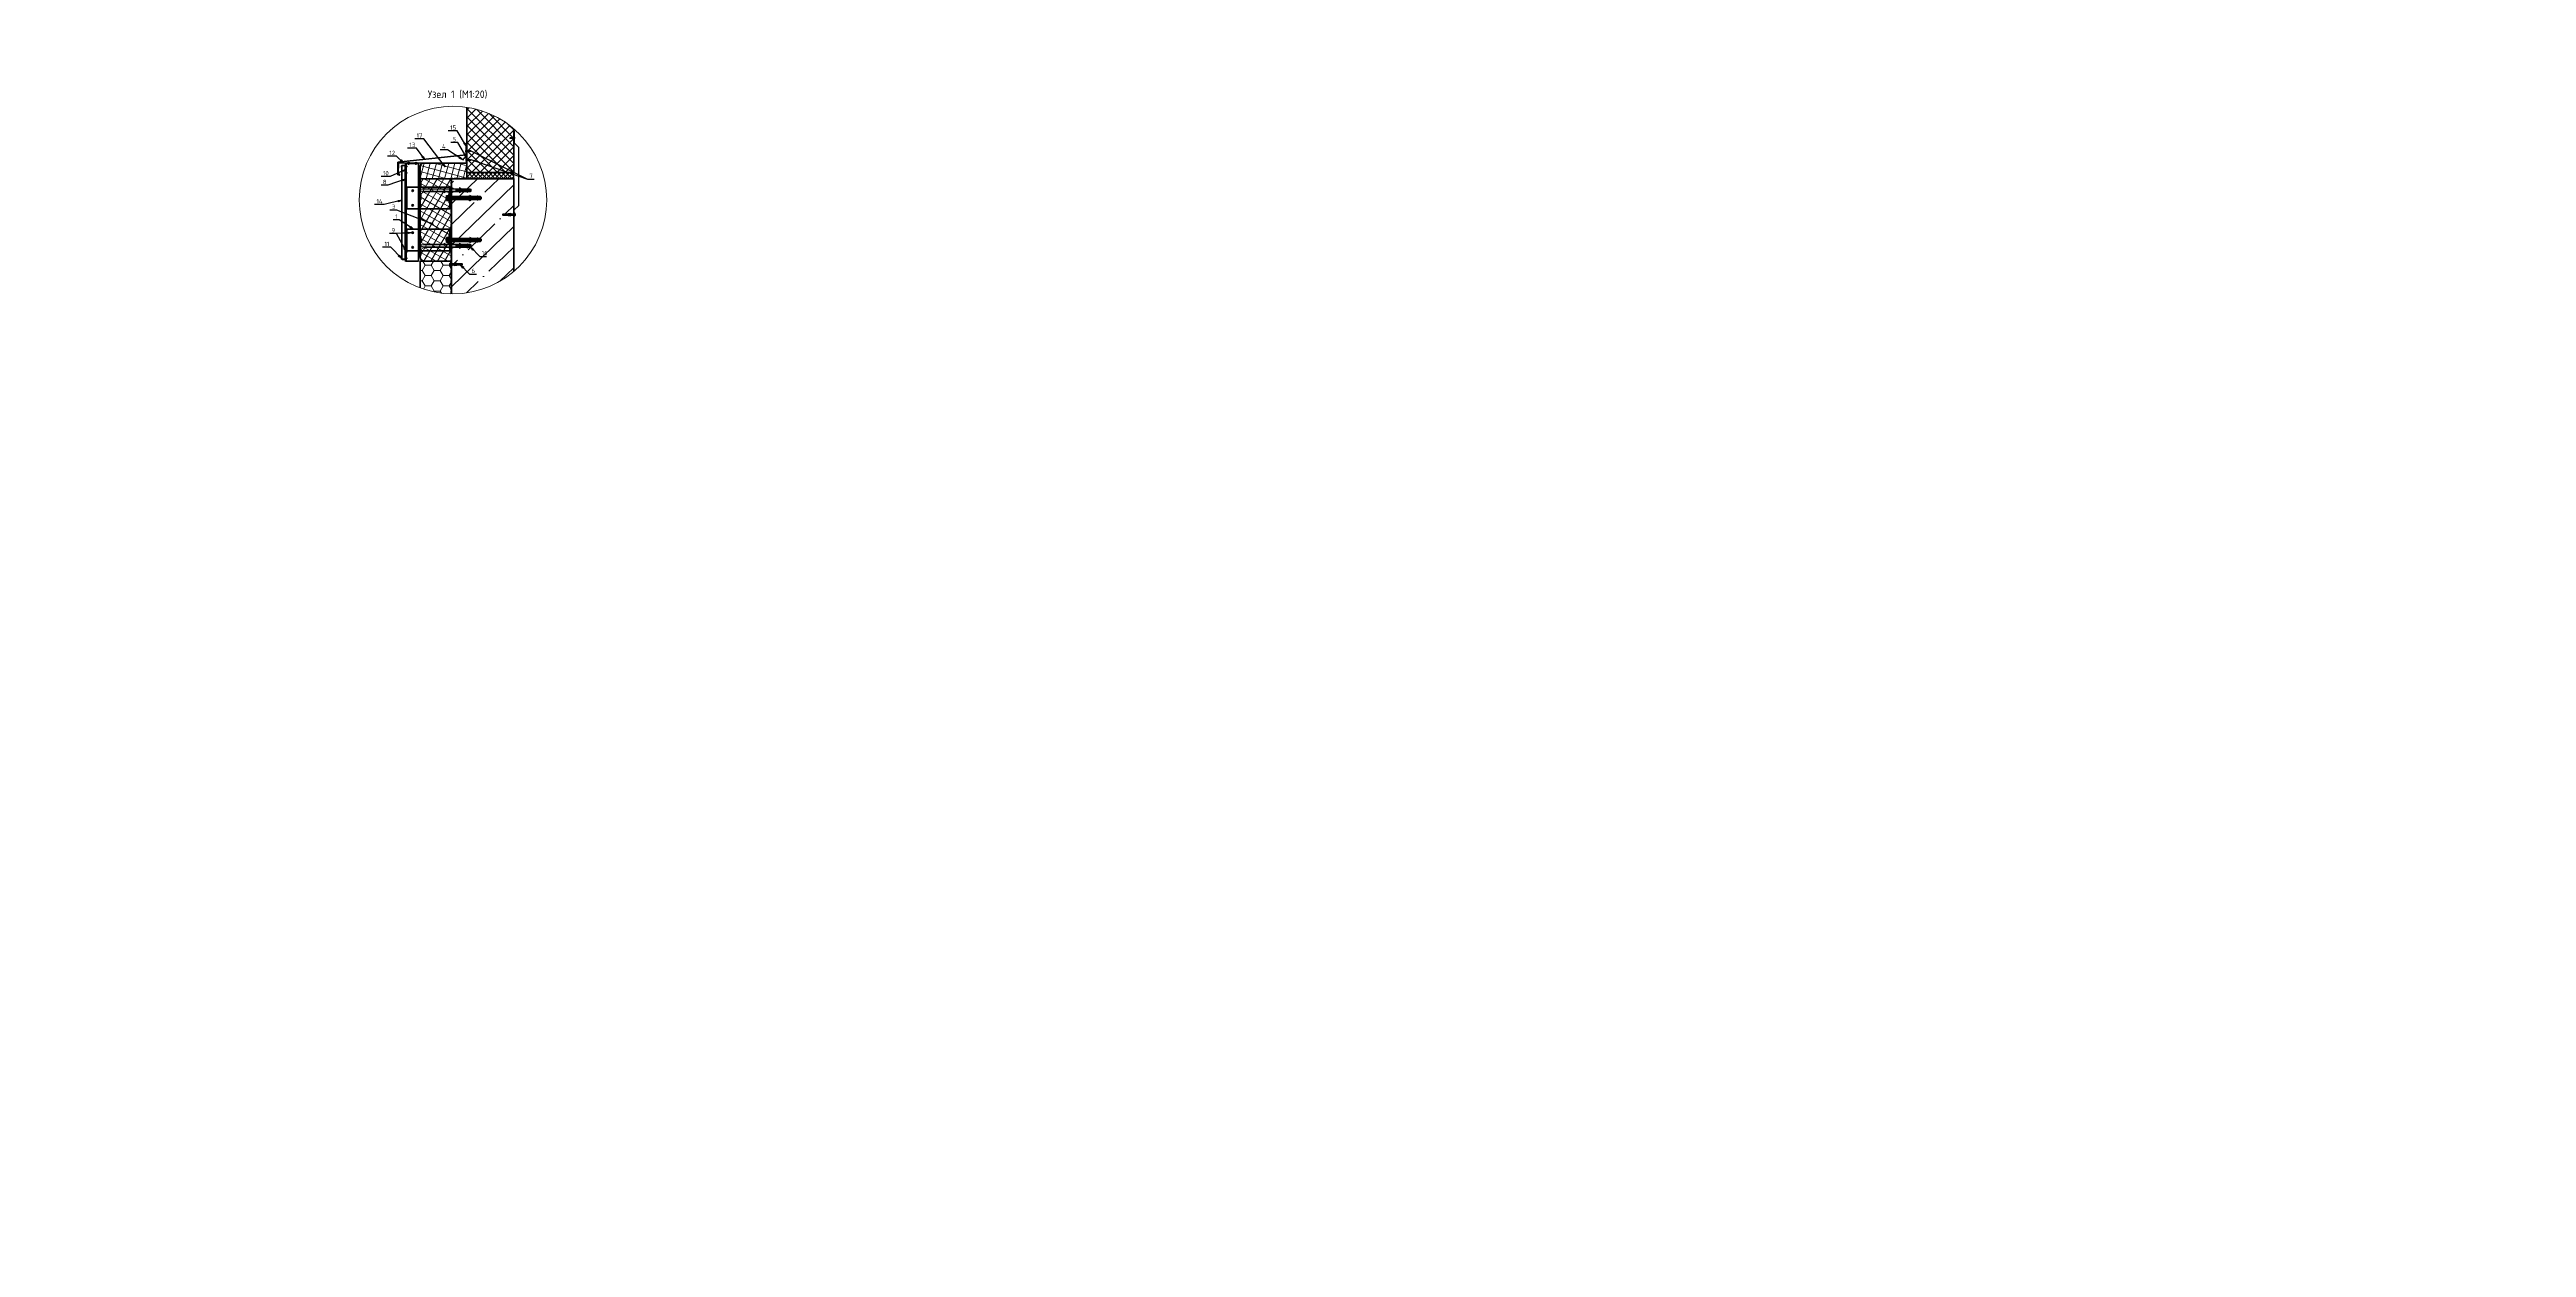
# Model space of a CAD drawing. Header units: millimetres. Extents: x -3689 to 2883575, y -702957 to -604547.
# Drawn here: x 2821449 to 2829377, y -694149 to -690317 of the extents above; entities that cross this region are included whole.
import ezdxf
from ezdxf import colors
from ezdxf.entities.mleader import LeaderData, LeaderLine
from ezdxf.enums import TextEntityAlignment as Align
from ezdxf.math import Vec2, Vec3

# ---------------------------------------------------------------- set-up
doc = ezdxf.new("R2010")
doc.units = ezdxf.units.MM
doc.set_wipeout_variables(frame=1)
doc.linetypes.add('DASHED2', pattern=[0.375, 0.25, -0.125])
for name, color, linetype, lineweight in [('_PP_Hatch', 9, 'Continuous', 9), ('_PP_Primary Line Continuous', 3, 'Continuous', 40), ('_Выноска', 7, 'Continuous', 15), ('K_Dim', 165, 'Continuous', 13), ('гидроветрозащита', 10, 'Continuous', 70), ('Гидроизоляция монолита', 30, 'DASHED2', 50), ('Стены сечение', 7, 'Continuous', 40), ('Штрих Мин. Вата', 40, 'Continuous', 15)]:
    doc.layers.add(name, color=color, linetype=linetype, lineweight=lineweight)
doc.layers.add('S-WALL', color=7, linetype='Continuous')
doc.styles.add('GOST-2.304_Type-B', font='GOST_Common.ttf')

# ---------------------------------------------------------------- blocks, each defined once
blk = doc.blocks.new('*U780')
at = {"color": 7}
for points in [[(-60.6, -10.6), (-50, 0)], [(-50, 0), (100.4, 0)], [(111, -10.6), (100.4, 0)], [(-80.6, -11.6), (-90.6, -11.6), (-90.6, -10.6), (-60.6, -10.6)], [(131, -11.6), (141, -11.6), (141, -10.6), (111, -10.6)]]:
    blk.add_lwpolyline(points, dxfattribs=at)
blk = doc.blocks.new('шуруп 4х40')
at = {"color": 0}
for p, q in [((-3.2, -2.9), (-3.2, 2.9)), ((-1.1, 5.3), (0, 5.3)), ((0, -5.3), (0, 5.3)), ((0, 1.9), (0.1, 2)), ((0.8, -1.7), (0, 1.1)), ((1.1, -2), (0.1, 2)), ((0.1, 2), (0.4, 1.7)), ((1.4, -1.7), (0.4, 1.7)), ((2.3, 1.7), (0.4, 1.7)), ((2.3, 1.7), (2.5, 2)), ((3.2, -1.7), (2.3, 1.7)), ((3.5, -2), (2.5, 2)), ((2.5, 2), (2.8, 1.7)), ((3.8, -1.7), (2.8, 1.7)), ((2.8, 1.7), (4.7, 1.7)), ((4.7, 1.7), (4.9, 2)), ((5.6, -1.7), (4.7, 1.7)), ((5.9, -2), (4.9, 2)), ((4.9, 2), (5.2, 1.7)), ((6.2, -1.7), (5.2, 1.7)), ((5.2, 1.7), (7.1, 1.7)), ((7.1, 1.7), (7.3, 2)), ((8.1, -1.7), (7.1, 1.7)), ((8.4, -2), (7.3, 2)), ((7.3, 2), (7.7, 1.7)), ((8.6, -1.7), (7.7, 1.7)), ((9.5, 1.7), (7.7, 1.7)), ((9.5, 1.7), (9.8, 2)), ((10.5, -1.7), (9.5, 1.7)), ((10.8, -2), (9.8, 2)), ((9.8, 2), (10.1, 1.7)), ((11.1, -1.7), (10.1, 1.7)), ((12, 1.7), (10.1, 1.7)), ((12, 1.7), (12.2, 2)), ((12.9, -1.7), (12, 1.7)), ((13.2, -2), (12.2, 2)), ((12.2, 2), (12.5, 1.7)), ((13.5, -1.7), (12.5, 1.7)), ((12.5, 1.7), (14.4, 1.7)), ((14.4, 1.7), (14.6, 2)), ((15.3, -1.7), (14.4, 1.7)), ((15.6, -2), (14.6, 2)), ((14.6, 2), (14.9, 1.7)), ((15.9, -1.7), (14.9, 1.7)), ((14.9, 1.7), (16.8, 1.7)), ((16.8, 1.7), (17.1, 2)), ((17.8, -1.7), (16.8, 1.7)), ((18.1, -2), (17.1, 2)), ((17.1, 2), (17.4, 1.7)), ((18.3, -1.7), (17.4, 1.7)), ((19.2, 1.7), (17.4, 1.7)), ((19.2, 1.7), (19.5, 2)), ((20.2, -1.7), (19.2, 1.7)), ((20.5, -2), (19.5, 2)), ((19.5, 2), (19.8, 1.7)), ((20.7, -1.7), (19.8, 1.7)), ((21.6, 1.7), (19.8, 1.7)), ((21.6, 1.7), (21.9, 2)), ((22.6, -1.7), (21.6, 1.7)), ((22.9, -2), (21.9, 2)), ((21.9, 2), (22.2, 1.7)), ((23.2, -1.7), (22.2, 1.7)), ((24, 1.7), (22.2, 1.7)), ((24, 1.7), (24.3, 2)), ((25, -1.7), (24, 1.7)), ((25.3, -2), (24.3, 2)), ((24.3, 2), (24.6, 1.7)), ((25.6, -1.7), (24.6, 1.7)), ((26.5, 1.7), (24.6, 1.7)), ((26.5, 1.7), (26.7, 2)), ((27.4, -1.7), (26.5, 1.7)), ((27.7, -2), (26.7, 2)), ((26.7, 2), (27, 1.7)), ((28, -1.7), (27, 1.7)), ((28.9, 1.7), (27, 1.7)), ((28.9, 1.7), (29.1, 2)), ((29.8, -1.7), (28.9, 1.7)), ((30.1, -2), (29.1, 2)), ((29.1, 2), (29.4, 1.7)), ((30.4, -1.7), (29.4, 1.7)), ((29.4, 1.7), (31.3, 1.7)), ((31.3, 1.7), (31.5, 2)), ((32.2, -1.7), (31.3, 1.7)), ((32.5, -2), (31.5, 2)), ((31.5, 2), (31.8, 1.7)), ((32.8, -1.7), (31.8, 1.7)), ((31.8, 1.7), (33.8, 1.7)), ((33.8, 1.7), (34, 2)), ((34.7, -1.7), (33.8, 1.7)), ((35, -2), (34, 2)), ((34, 2), (34.3, 1.7)), ((35.3, -1.7), (34.3, 1.7)), ((34.3, 1.7), (35.7, 1.7)), ((36.2, 1.5), (35.7, 1.7)), ((36.5, 1.7), (36.2, 1.5)), ((36.9, -1.2), (36.2, 1.5)), ((37.2, -1.4), (36.5, 1.7)), ((36.9, 1.2), (36.5, 1.7)), ((37.4, -1), (36.9, 1.2)), ((40, 0), (36.9, 1.2)), ((37.4, -1), (40, 0)), ((-1.1, -5.3), (0, -5.3)), ((0, -1.7), (0.8, -1.7)), ((0.8, -1.7), (1.1, -2)), ((1.4, -1.7), (1.1, -2)), ((1.4, -1.7), (3.2, -1.7)), ((3.2, -1.7), (3.5, -2)), ((3.8, -1.7), (3.5, -2)), ((3.8, -1.7), (5.6, -1.7)), ((5.6, -1.7), (5.9, -2)), ((6.2, -1.7), (5.9, -2)), ((6.2, -1.7), (8.1, -1.7)), ((8.1, -1.7), (8.4, -2)), ((8.6, -1.7), (8.4, -2)), ((8.6, -1.7), (10.5, -1.7)), ((10.5, -1.7), (10.8, -2)), ((11.1, -1.7), (10.8, -2)), ((11.1, -1.7), (12.9, -1.7)), ((12.9, -1.7), (13.2, -2)), ((13.5, -1.7), (13.2, -2)), ((13.5, -1.7), (15.3, -1.7)), ((15.3, -1.7), (15.6, -2)), ((15.9, -1.7), (15.6, -2)), ((15.9, -1.7), (17.8, -1.7)), ((17.8, -1.7), (18.1, -2)), ((18.3, -1.7), (18.1, -2)), ((18.3, -1.7), (20.2, -1.7)), ((20.2, -1.7), (20.5, -2)), ((20.7, -1.7), (20.5, -2)), ((20.7, -1.7), (22.6, -1.7)), ((22.6, -1.7), (22.9, -2)), ((23.2, -1.7), (22.9, -2)), ((23.2, -1.7), (25, -1.7)), ((25, -1.7), (25.3, -2)), ((25.6, -1.7), (25.3, -2)), ((25.6, -1.7), (27.4, -1.7)), ((27.4, -1.7), (27.7, -2)), ((28, -1.7), (27.7, -2)), ((28, -1.7), (29.8, -1.7)), ((29.8, -1.7), (30.1, -2)), ((30.4, -1.7), (30.1, -2)), ((30.4, -1.7), (32.2, -1.7)), ((32.2, -1.7), (32.5, -2)), ((32.8, -1.7), (32.5, -2)), ((32.8, -1.7), (34.7, -1.7)), ((34.7, -1.7), (35, -2)), ((35.3, -1.7), (35, -2)), ((35.3, -1.7), (35.7, -1.7)), ((35.7, -1.7), (36.9, -1.2)), ((36.9, -1.2), (37.2, -1.4)), ((37.2, -1.4), (37.4, -1))]:
    blk.add_line(p, q, dxfattribs=at)
for centre, start, end in [((1.8, 0.6), 122.32345, 155.86419), ((1.8, -0.6), 204.13581, 237.67655)]:
    blk.add_arc(centre, 5.56, start, end, dxfattribs=at)
blk = doc.blocks.new('дюбель 6х40')
for p, q in [((0, 3), (12, 3)), ((0, -3), (0, 3)), ((12, 3.6), (12.1, 4.5)), ((21, 2.1), (12, 3.6)), ((12, 3), (12, 2.1)), ((12, 2.1), (21, 2.1)), ((12, 0.3), (40, 0.3)), ((12, -0.3), (12, 0.3)), ((21, 3), (12.1, 4.5)), ((21, 3), (38.6, 3)), ((24, 1.2), (24, 3)), ((24, 1.2), (27.6, 1.2)), ((27.6, 1.2), (27.6, 3)), ((30, 1.2), (30, 3)), ((30, 1.2), (33.6, 1.2)), ((33.6, 1.2), (33.6, 3)), ((38.6, 3), (38.6, 0.3)), ((40, 1.8), (38.6, 3)), ((40, 1.8), (40, 0.3)), ((12, -3), (0, -3)), ((12, -0.3), (40, -0.3)), ((21, -2.1), (12, -3.6)), ((12, -2.1), (21, -2.1)), ((12, -3), (12, -2.1)), ((12, -3.6), (12.1, -4.5)), ((21, -3), (12.1, -4.5)), ((38.6, -3), (21, -3)), ((24, -1.2), (27.6, -1.2)), ((24, -1.2), (24, -3)), ((27.6, -1.2), (27.6, -3)), ((30, -1.2), (33.6, -1.2)), ((30, -1.2), (30, -3)), ((33.6, -1.2), (33.6, -3)), ((38.6, -0.3), (38.6, -3)), ((40, -1.8), (38.6, -3)), ((40, -0.3), (40, -1.8))]:
    blk.add_line(p, q)
blk = doc.blocks.new('*U636')
for name in ['шуруп 4х40', 'дюбель 6х40']:
    blk.add_blockref(name, (0, 0))
blk = doc.blocks.new('анкер')
at = {"color": 9, "ltscale": 10}
blk.add_line((10.1, 0), (-105.7, 0), dxfattribs=at)
at = {"color": 9, "ltscale": 5}
for p, q in [((-103, 6.2), (-102.4, 7.4)), ((-103, -6.2), (-103, 6.2)), ((-97.3, 7.4), (-102.4, 7.4)), ((-97.3, 3.7), (-102.4, 3.7)), ((-96.6, 8.7), (-97.3, 7.4)), ((-96.6, 8.7), (-96.6, -8.7)), ((-103, -6.2), (-102.4, -7.4)), ((-97.3, -3.7), (-102.4, -3.7)), ((-97.3, -7.4), (-102.4, -7.4)), ((-96.6, -8.7), (-97.3, -7.4))]:
    blk.add_line(p, q, dxfattribs=at)
at = {"color": 9}
for p, q in [((-96.1, 8.7), (-96.6, 8.7)), ((-96.1, -8.7), (-96.6, -8.7))]:
    blk.add_line(p, q, dxfattribs=at)
at = {"color": 9, "ltscale": 3}
blk.add_line((-96.1, 8.7), (-96.1, -8.7), dxfattribs=at)
at = {"color": 9, "ltscale": 7}
for p, q in [((-94.3, 4.9), (-28.6, 4.9)), ((-22.3, 4.9), (-28.4, 8.4)), ((-28.4, 8.4), (-28.4, 7.5)), ((-22.5, 4.1), (-28.4, 7.5)), ((-22.3, 4.9), (-4.3, 4.9)), ((-22.3, 4.9), (-4.3, 4.9)), ((-1.2, 4.9), (-4.3, 6.7)), ((-4.3, 6.7), (-4.3, 6.2)), ((-1.2, 4.1), (-4.3, 6.2)), ((-4.3, 4.9), (-4.3, 4.1)), ((-4.3, 4.1), (-1.2, 4.1)), ((-1.2, 4.9), (6.3, 4.9)), ((8.6, 3), (6.3, 4.9)), ((8.2, -0.5), (8.2, 0.5)), ((8.6, -3), (8.6, 3)), ((-94.3, -4.9), (-28.6, -4.9)), ((-22.5, -4.1), (-28.4, -7.5)), ((-22.3, -4.9), (-28.4, -8.4)), ((-28.4, -8.4), (-28.4, -7.5)), ((-24.9, -0.5), (-25.9, -0.5)), ((-22.3, -4.9), (-4.3, -4.9)), ((-4.3, -4.9), (-4.3, -4.1)), ((-4.3, -4.1), (-1.2, -4.1)), ((-1.2, -4.1), (-4.3, -6.2)), ((-1.2, -4.9), (-4.3, -6.7)), ((-4.3, -6.7), (-4.3, -6.2)), ((-1.2, -4.9), (6.3, -4.9)), ((8.6, -3), (6.3, -4.9))]:
    blk.add_line(p, q, dxfattribs=at)
blk.add_lwpolyline([(-96.1, -8.9), (-94.3, -8.9), (-94.3, 8.9), (-96.1, 8.9)], close=True, dxfattribs=at)
at = {"color": 9, "ltscale": 5}
blk.add_lwpolyline([(-94.3, 14.9), (-91.4, 14.9), (-91.4, -14.9), (-94.3, -14.9)], close=True, dxfattribs=at)
at = {"color": 9, "ltscale": 7}
for points in [[(-29.4, 0.5), (-30.2, 0.5)], [(-28.6, 4.9), (-28.6, 4.1), (-22.5, 4.1)], [(8.2, 0.5), (4.6, 0.5), (2.2, -1.7), (-2.5, 1.9), (-7.9, -1.7), (-13.6, 1.9), (-18.9, -1.7), (-23.3, 1.9), (-24.9, 0.5), (-26.4, 0.5)], [(8.2, -0.5), (4.6, -0.5), (2.2, -2.6), (-2.5, 1), (-7.9, -2.6), (-13.6, 1), (-18.9, -2.6), (-23.3, 0.9), (-24.9, -0.5), (-26.4, -0.5)], [(-29.4, -0.5), (-30.2, -0.5)], [(-28.6, -4.9), (-28.6, -4.1), (-22.5, -4.1)]]:
    blk.add_lwpolyline(points, dxfattribs=at)
for centre, radius, start, end in [((-30.2, 0), 0.471, 90, 270), ((-27.9, 0), 1.57, 17.4576, 162.5424), ((-27.9, 0), 1.57, 197.4576, 342.5424)]:
    blk.add_arc(centre, radius, start, end, dxfattribs=at)
at = {"color": 9, "ltscale": 5}
for points in [[(-102.4, 7.4), (-103.4, 5.6), (-102.4, 3.7)], [(-102.4, 3.7), (-103.4, 0), (-102.4, -3.7)], [(-97.3, 3.7), (-98.4, 5.6), (-97.3, 7.4)], [(-97.3, -3.7), (-98.4, 0), (-97.3, 3.7)], [(-102.4, -3.7), (-103.4, -5.6), (-102.4, -7.4)], [(-97.3, -7.4), (-98.4, -5.6), (-97.3, -3.7)]]:
    blk.add_rational_spline(points, [1.31624349047, 1.51986706708, 1.31624349047], degree=2, dxfattribs=at)
blk = doc.blocks.new('4.2x16')
at = {"lineweight": 0}
for p, q in [((-1.2, 5.3), (-1.2, -5.3)), ((14.9, 1.6), (16, 0))]:
    blk.add_line(p, q, dxfattribs=at)
for points in [[(-1.2, 3.6, 0.114819), (-2.1, 0.2), (-1.6, 0.2), (-1.6, -0.2), (-2.1, -0.2, 0.114819), (-1.2, -3.6)], [(0, -5.3), (0, 5.3, 0.414214), (-0.2, 5.5), (-1, 5.5, 0.414214), (-1.2, 5.3, 0.209763), (-1.2, 3.8)], [(0, 3.1, 0.414214), (1.5, 1.6), (3.3, 1.6), (3.6, 2.1)], [(14.2, -0.8, 0.131652), (14.9, -1.6), (16, 0), (14.2, -0.8), (9.9, 1.6), (14.9, 1.6), (14.7, 1.3), (15.7, -0.1)], [(-1.2, -3.8, 0.209763), (-1.2, -5.3, 0.414214), (-1, -5.5), (-0.2, -5.5, 0.414214), (0, -5.3)], [(5.1, -1.6), (1.5, -1.6, 0.414214), (0, -3.1)]]:
    blk.add_lwpolyline(points, format="xyb", dxfattribs=at)
for points in [[(0, -1.6), (0, -1.6), (0, 1.6)], [(3.6, 2.1), (5.4, -2.1)], [(3.9, 1.6), (5.3, 1.6)], [(5.6, 2.1), (7.4, -2.1)], [(5.9, 1.6), (7.3, 1.6)], [(7.6, 2.1), (9.4, -2.1)], [(7.9, 1.6), (9.3, 1.6)], [(14.7, 1.3), (11, 1.3), (14.6, -0.7)], [(7.1, -1.6), (5.7, -1.6)], [(9.1, -1.6), (7.7, -1.6)], [(11.1, -1.6), (9.7, -1.6)], [(11.7, -1.6), (11.4, -2.1)], [(14.9, -1.6), (11.7, -1.6)]]:
    blk.add_lwpolyline(points, dxfattribs=at)
for points in [[(3.6, 2.1), (5.7, -1.6), (5.4, -2.1), (3.3, 1.6)], [(5.3, 1.6), (5.6, 2.1), (7.7, -1.6), (7.4, -2.1)], [(7.3, 1.6), (7.6, 2.1), (9.7, -1.6), (9.4, -2.1)], [(9.6, 2.1), (11.4, -2.1), (9.3, 1.6), (9.6, 2.1), (11.7, -1.6)]]:
    blk.add_lwpolyline(points, close=True, dxfattribs=at)
blk = doc.blocks.new('*U549')
blk.add_blockref('4.2x16', (0, 0))
blk = doc.blocks.new('перфолента')
at = {"layer": '_PP_Primary Line Continuous', "color": 116, "true_color": 0x136734}
for points in [[(-3.3, -10.6), (-1.3, -10.6), (-1.3, 3.4), (-3.3, 3.4), (-3.3, -10.6)], [(-3.3, 3.4), (-1.3, -10.6), (-1.3, 3.4), (-3.3, -10.6)]]:
    blk.add_lwpolyline(points, dxfattribs=at)
blk = doc.blocks.new('кляммер')
at = {"layer": '_PP_Primary Line Continuous', "color": 7}
blk.add_lwpolyline([(0, 0), (0, 6, 0.414214), (-1, 7), (-10.2, 7, -0.485847), (-13.1, 10.7), (-11.6, 16.8, 0.144281), (-11.7, 18), (-11.9, 18.6)], format="xyb", dxfattribs=at)
blk.add_lwpolyline([(0, 38), (0, 24.6), (-1, 24.6), (-1, 14.6), (0, 14.6), (0, 0)], dxfattribs=at)
blk = doc.blocks.new('заклнпка')
at = {"layer": '_PP_Primary Line Continuous', "color": 7}
blk.add_lwpolyline([(-0.3, -2.4), (0, -2.4), (0, -1.4), (2, -1.4, 1.795088), (2, 1.6), (0, 1.6), (0, 2.6), (-0.3, 2.6, 0.29532)], format="xyb", close=True, dxfattribs=at)
blk = doc.blocks.new('ваыаы')
at = {"layer": '_PP_Primary Line Continuous', "color": 159, "true_color": 0x22346e}
blk.add_lwpolyline([(-141.4, 35), (0, 35), (0, -35), (-141.4, -35)], close=True, dxfattribs=at)
blk.add_lwpolyline([(0, -35), (-3, -35), (-3, 35), (0, 35), (-3, -35), (0, -35), (-3, 35)], dxfattribs=at)
blk = doc.blocks.new('заккккккл')
at = {"layer": '_PP_Primary Line Continuous', "color": 7}
for radius in [2.61, 0.21]:
    blk.add_circle((0, 0), radius, dxfattribs=at)
blk = doc.blocks.new('Паршют')
at = {"color": 7}
for p, q in [((164.4, 0), (113, 0)), ((162.6, -0.5), (162.6, 0.5)), ((163, -3), (163, 3)), ((83.3, -4.2), (77.4, -7.6)), ((83.5, -5), (77.4, -8.5)), ((77.4, -8.5), (77.4, -7.6)), ((113, -5), (125.8, -5)), ((131.8, -4.2), (125.9, -7.6)), ((132, -5), (125.9, -8.5)), ((125.9, -8.5), (125.9, -7.6)), ((129.4, -0.5), (128.5, -0.5)), ((132, -5), (150, -5)), ((150, -5), (150, -4.2)), ((150, -4.2), (153.2, -4.2)), ((153.2, -4.2), (150.1, -6.3)), ((153.2, -5), (150.1, -6.8)), ((150.1, -6.8), (150.1, -6.3)), ((153.2, -5), (160.6, -5)), ((163, -3), (160.6, -5))]:
    blk.add_line(p, q, dxfattribs=at)
at = {"color": 7, "ltscale": 7}
for p, q in [((83.5, -5), (101.5, -5)), ((107.6, -4.2), (101.7, -7.6)), ((107.8, -5), (101.7, -8.5)), ((101.7, -8.5), (101.7, -7.6)), ((107.8, -5), (125.8, -5))]:
    blk.add_line(p, q, dxfattribs=at)
at = {"color": 7}
for points in [[(77.4, 7.6), (77.4, 8.5), (83.5, 5), (101.5, 5), (101.5, 4.2), (107.6, 4.2), (101.7, 7.6), (101.7, 8.5), (107.8, 5), (125.8, 5), (125.8, 4.2), (131.8, 4.2), (125.9, 7.6), (125.9, 8.5), (132, 5), (150, 5), (150, 4.2), (153.2, 4.2), (150.1, 6.3), (150.1, 6.8), (153.2, 5), (160.6, 5), (162.9, 3), (162.9, -3), (160.6, -5), (153.2, -5), (150.1, -6.8), (150.1, -6.3), (153.2, -4.2), (150, -4.2), (150, -5), (132, -5), (125.9, -8.5), (125.9, -7.6), (131.8, -4.2), (125.8, -4.2), (125.8, -5), (107.8, -5), (101.7, -8.5), (101.7, -7.6), (107.6, -4.2), (101.5, -4.2), (101.5, -5), (83.5, -5), (77.4, -8.5), (77.4, -7.6), (83.3, -4.2), (77.2, -4.2), (77.2, -5), (12.7, -5), (3, -10.4), (3, -30), (0, -30), (0, 30), (3, 30), (3, 10.4), (12.7, 5), (77.2, 5), (77.2, 4.2), (83.3, 4.2), (77.4, 7.6)], [(162.9, -3), (3.4, -3), (0.6, -6.7), (0.6, -6.7), (0, -6.7), (0, 6.7), (0.6, 6.7), (0.6, 6.7), (3.4, 3), (162.9, 3)], [(113, 5), (125.8, 5), (125.8, 4.2), (131.8, 4.2), (125.9, 7.6)], [(125, 0.5), (124.1, 0.5)], [(132, 5), (125.9, 8.5), (125.9, 7.6)], [(162.6, 0.5), (158.9, 0.5), (156.6, -1.7), (151.9, 1.9), (146.5, -1.7), (140.8, 1.9), (135.5, -1.7), (131.1, 1.9), (129.4, 0.5), (128, 0.5)], [(162.6, -0.5), (158.9, -0.5), (156.6, -2.6), (151.9, 1), (146.5, -2.6), (140.8, 1), (135.5, -2.6), (131.1, 0.9), (129.4, -0.5), (128, -0.5)], [(150, 5), (132, 5), (150, 5), (150, 4.2), (153.2, 4.2), (150.1, 6.3)], [(163, 3), (160.6, 5), (153.2, 5), (150.1, 6.8), (150.1, 6.3)], [(77.2, -5), (77.2, -4.2), (83.3, -4.2)], [(125, -0.5), (124.1, -0.5)], [(125.8, -5), (125.8, -4.2), (131.8, -4.2)]]:
    blk.add_lwpolyline(points, dxfattribs=at)
at = {"color": 7, "ltscale": 7}
for points in [[(83.5, 5), (101.5, 5), (83.5, 5), (77.4, 8.5), (77.4, 7.6)], [(101.5, 5), (101.5, 4.2), (107.6, 4.2), (101.7, 7.6)], [(107.8, 5), (125.8, 5), (107.8, 5), (101.7, 8.5), (101.7, 7.6)], [(101.5, -5), (101.5, -4.2), (107.6, -4.2)]]:
    blk.add_lwpolyline(points, dxfattribs=at)
at = {"color": 7}
for centre, radius, start, end in [((124.1, 0), 0.471, 90, 270), ((126.5, 0), 1.57, 17.4576, 162.5424), ((126.5, 0), 1.57, 197.4576, 342.5424)]:
    blk.add_arc(centre, radius, start, end, dxfattribs=at)
blk = doc.blocks.new('_TagCircle')
at = {"color": 0, "linetype": 'ByBlock', "lineweight": -2, "transparency": 16777216}
blk.add_circle((0, 0), 4, dxfattribs=at)
at = {"color": 0, "transparency": 16777216}
blk.add_attdef('НОМЕРЯРЛЫКА', text='', height=3, dxfattribs=at).set_placement((0, -1.5), align=Align.CENTER)
blk = doc.blocks.new('_Open90')
at = {"color": 0, "linetype": 'ByBlock', "lineweight": -2}
for p, q in [((-0.5, 0.5), (0, 0)), ((0, 0), (-1, 0)), ((0, 0), (-0.5, -0.5))]:
    blk.add_line(p, q, dxfattribs=at)

msp = doc.modelspace()

# ---------------------------------------------------------------- hatches: boundary and pattern name
for points in [[(2822581.4064, -690679.3932), (2822571.3307, -690672.5408), (2822574.282, -690669.5079)], [(2822649.6596, -690668.791), (2822640.9371, -690660.2825), (2822644.3732, -690657.8123)], [(2822715.6096, -690692.1882), (2822706.6149, -690683.9679), (2822709.9688, -690681.3873)], [(2822771.6813, -690669.5025), (2822760.4244, -690664.8378), (2822762.6987, -690661.2691)], [(2822783.0805, -690626.8982), (2822775.1808, -690617.6208), (2822778.8303, -690615.4784)], [(2822784.3486, -690663.9122), (2822776.4489, -690654.6347), (2822780.0984, -690652.4923)], [(2822590.0833, -690731.026), (2822579.4264, -690736.9344), (2822578.0483, -690732.9332)], [(2822576.7906, -690799.133), (2822565.6398, -690804.0459), (2822564.632, -690799.9358)], [(2822609.237, -690902.8274), (2822597.4166, -690905.7865), (2822597.1174, -690901.5653)], [(2822609.3374, -690902.6973), (2822597.5255, -690905.69), (2822597.2142, -690901.4696)], [(2822613.9251, -690891.1336), (2822602.6438, -690886.5283), (2822604.8993, -690882.9476)], [(2822677.3973, -690876.2157), (2822665.4487, -690873.8262), (2822666.9866, -690869.8836)], [(2822574.9803, -690984.6852), (2822565.0994, -690977.5547), (2822568.1341, -690974.6052)], [(2822591.015, -690964.1676), (2822583.3908, -690954.6624), (2822587.1015, -690952.628)], [(2822764.5601, -691005.9641), (2822774.4985, -691013.0143), (2822771.4878, -691015.9882)]]:
    msp.add_hatch(color=7).paths.add_polyline_path(points, flags=0)
msp.add_hatch(color=7).paths.add_polyline_path([(2822589.0833, -690700.3932), (2822579.3624, -690707.1895), (2822577.1565, -690703.5781)])
at = {"layer": '_PP_Hatch', "ltscale": 10}
h = msp.add_hatch(dxfattribs=at)
h.set_pattern_fill('ANSI35', scale=15, angle=359)
h.set_pattern_definition([(44, (2755429.45, -704298.49), (-66.16621, 68.51712), []), (44, (2755496.79, -704299.67), (-66.16621, 68.51712), [119.0625, -23.8125, 0, -23.8125])])
edge = h.paths.add_edge_path()
edge.add_arc((2822740.0899, -690798.5243), 300, 269.04376208, 310.53993876)
edge.add_line((2822935.0833, -691026.5102), (2822935.0833, -690730.3932))
edge.add_line((2822935.0833, -690730.3932), (2822735.0833, -690730.3932))
edge.add_line((2822735.0833, -690730.3932), (2822735.0833, -691098.4825))
at = {"layer": '_Выноска'}
h = msp.add_hatch(color=7, dxfattribs=at)
h.set_gradient(color2=(0, 0, 0))
edge = h.paths.add_edge_path()
edge.add_line((2822782.4947, -690628.6901), (2822782.4947, -690653.6901))
edge.add_line((2822782.4947, -690653.6901), (2822785.0833, -690653.6901))
edge.add_line((2822785.0833, -690653.6901), (2822785.0833, -690626.3124))
edge.add_line((2822785.0833, -690626.3124), (2822784.4947, -690626.3124))
edge.add_arc((2822784.4947, -690628.3124), 2, 90, 180)
edge.add_line((2822782.4947, -690628.3124), (2822782.4947, -690628.6901))
at = {"layer": 'Штрих Мин. Вата'}
h = msp.add_hatch(dxfattribs=at)
h.set_pattern_fill('ANSI37', scale=6)
h.set_pattern_definition([(45, (2792047.72, -717528.734), (-13.470384, 13.470384), []), (135, (2792047.72, -717528.734), (-13.470384, -13.470384), [])])
edge = h.paths.add_edge_path()
edge.add_arc((2822740.0899, -690798.5243), 300, 49.46006124, 81.37435178)
edge.add_line((2822785.0833, -690501.9175), (2822785.0833, -690710.3932))
edge.add_line((2822785.0833, -690710.3932), (2822935.0833, -690710.3932))
edge.add_line((2822935.0833, -690710.3932), (2822935.0833, -690570.5384))
h = msp.add_hatch(dxfattribs=at)
h.set_pattern_fill('ANSI37', scale=6, angle=30)
h.set_pattern_definition([(75, (2792047.72, -720752.683), (-18.400887, 4.930503), []), (165, (2792047.72, -720752.683), (-4.930503, -18.400887), [])])
edge = h.paths.add_edge_path()
edge.add_line((2822785.0833, -690730.3932), (2822785.0833, -690680.3932))
edge.add_line((2822785.0833, -690680.3932), (2822645.0833, -690680.3932))
edge.add_arc((2822645.0833, -690690.3932), 10, 90, 180)
edge.add_line((2822635.0833, -690690.3932), (2822635.0833, -690730.3932))
edge.add_line((2822635.0833, -690730.3932), (2822785.0833, -690730.3932))
h = msp.add_hatch(dxfattribs=at)
h.set_pattern_fill('ANSI37', scale=6, angle=15)
h.set_pattern_definition([(60, (2792047.72, -720752.683), (-16.497784, 9.525), []), (150, (2792047.72, -720752.683), (-9.525, -16.497784), [])])
edge = h.paths.add_edge_path()
edge.add_line((2822735.0833, -690994.3932), (2822735.0833, -690730.3932))
edge.add_line((2822735.0833, -690730.3932), (2822635.0833, -690730.3932))
edge.add_line((2822635.0833, -690730.3932), (2822635.0833, -690980.3932))
edge.add_arc((2822649.7264, -690979.9961), 14.6486, 181.55348993, 259.36912747)
edge.add_line((2822647.0241, -690994.3932), (2822735.0833, -690994.3932))
h = msp.add_hatch(dxfattribs=at)
h.set_pattern_fill('ANSI37', scale=3)
h.set_pattern_definition([(45, (2792047.72, -717528.734), (-6.735192, 6.735192), []), (135, (2792047.72, -717528.734), (-6.735192, -6.735192), [])])
h.paths.add_polyline_path([(2822785.0833, -690710.3932), (2822935.0833, -690710.3932), (2822935.0833, -690730.3932), (2822785.0833, -690730.3932)])
h = msp.add_hatch(dxfattribs=at)
h.set_pattern_fill('HONEY', scale=6)
h.set_pattern_definition([(0, (2792047.72, -720752.683), (28.575, 16.497784), [19.05, -38.1]), (120, (2792047.72, -720752.683), (-28.575, 16.497784), [19.05, -38.1]), (60, (2792047.72, -720752.683), (6e-08, 32.995568), [-38.1, 19.05])])
edge = h.paths.add_edge_path()
edge.add_arc((2822740.0899, -690798.5243), 300, 249.51133567, 269.04376208)
edge.add_line((2822735.0833, -691098.4825), (2822735.0833, -690994.3932))
edge.add_line((2822735.0833, -690994.3932), (2822635.0833, -690994.3932))
edge.add_line((2822635.0833, -690994.3932), (2822635.0833, -691079.5467))

# ---------------------------------------------------------------- linework, layer by layer
at = {"color": 7}
for p, q in [((2822753.96, -690577.2917), (2822725.16, -690577.2917)), ((2822649.6596, -690668.791), (2822623.5616, -690632.4874)), ((2822755.2281, -690614.3057), (2822733.4281, -690614.3057)), ((2822538.9223, -690723.5211), (2822510.1223, -690723.5211)), ((2822589.0833, -690700.3932), (2822538.9223, -690723.5211)), ((2822519.6748, -690813.1383), (2822489.4748, -690813.1383)), ((2822576.7906, -690799.133), (2822519.6748, -690813.1383)), ((2822559.0556, -690905.8731), (2822537.2556, -690905.8731)), ((2822567.7614, -690862.0556), (2822548.7614, -690862.0556))]:
    msp.add_line(p, q, dxfattribs=at)
for points in [[(2822646.4861, -690602.3517), (2822617.6861, -690602.3517)], [(2822715.6096, -690692.1882), (2822646.4861, -690602.3517)], [(2822783.0805, -690626.8982), (2822753.96, -690577.2917)], [(2822559.5974, -690658.1704), (2822530.7974, -690658.1704)], [(2822581.4064, -690679.3932), (2822559.5974, -690658.1704)], [(2822623.5616, -690632.4874), (2822594.7616, -690632.4874)], [(2822722.313, -690638.0414), (2822699.113, -690638.0414)], [(2822771.6813, -690669.5025), (2822722.313, -690638.0414)], [(2822784.3486, -690663.9122), (2822755.2281, -690614.3057)], [(2822796.8959, -690641.3961), (2822978.7184, -690731.4088)], [(2822797.6287, -690668.9387), (2822978.7184, -690731.4088)], [(2822531.7047, -690751.1332), (2822509.9047, -690751.1332)], [(2822590.0833, -690731.026), (2822531.7047, -690751.1332)], [(2822978.7184, -690731.4088), (2823000.5184, -690731.4088)], [(2822560.3156, -690830.5464), (2822538.5156, -690830.5464)], [(2822677.3973, -690876.2157), (2822560.3156, -690830.5464)], [(2822609.3374, -690902.6973), (2822559.0556, -690905.8731)], [(2822609.237, -690902.8274), (2822559.0556, -690905.8731)], [(2822591.015, -690964.1676), (2822559.0556, -690905.8731)], [(2822613.9251, -690891.1336), (2822567.7614, -690862.0556)], [(2822540.8495, -690949.5679), (2822514.8495, -690949.5679)], [(2822574.9803, -690984.6852), (2822540.8495, -690949.5679)], [(2822764.5601, -691005.9641), (2822793.613, -691035.3757)], [(2822793.613, -691035.3757), (2822815.413, -691035.3757)]]:
    msp.add_lwpolyline(points, dxfattribs=at)
for points in [[(2822581.4064, -690679.3932), (2822571.3307, -690672.5408), (2822574.282, -690669.5079)], [(2822649.6596, -690668.791), (2822640.9371, -690660.2825), (2822644.3732, -690657.8123)], [(2822715.6096, -690692.1882), (2822706.6149, -690683.9679), (2822709.9688, -690681.3873)], [(2822771.6813, -690669.5025), (2822760.4244, -690664.8378), (2822762.6987, -690661.2691)], [(2822783.0805, -690626.8982), (2822775.1808, -690617.6208), (2822778.8303, -690615.4784)], [(2822784.3486, -690663.9122), (2822776.4489, -690654.6347), (2822780.0984, -690652.4923)], [(2822589.0833, -690700.3932), (2822579.3624, -690707.1895), (2822577.1565, -690703.5781)], [(2822590.0833, -690731.026), (2822579.4264, -690736.9344), (2822578.0483, -690732.9332)], [(2822576.7906, -690799.133), (2822565.6398, -690804.0459), (2822564.632, -690799.9358)], [(2822609.237, -690902.8274), (2822597.4166, -690905.7865), (2822597.1174, -690901.5653)], [(2822609.3374, -690902.6973), (2822597.5255, -690905.69), (2822597.2142, -690901.4696)], [(2822613.9251, -690891.1336), (2822602.6438, -690886.5283), (2822604.8993, -690882.9476)], [(2822677.3973, -690876.2157), (2822665.4487, -690873.8262), (2822666.9866, -690869.8836)], [(2822574.9803, -690984.6852), (2822565.0994, -690977.5547), (2822568.1341, -690974.6052)], [(2822591.015, -690964.1676), (2822583.3908, -690954.6624), (2822587.1015, -690952.628)], [(2822764.5601, -691005.9641), (2822774.4985, -691013.0143), (2822771.4878, -691015.9882)]]:
    msp.add_lwpolyline(points, close=True, dxfattribs=at)
at = {"layer": '_PP_Hatch', "color": 7, "linetype": 'Continuous', "ltscale": 10}
for p, q in [((2822735.0833, -690780.3932), (2822735.0833, -690730.3932)), ((2822735.0833, -690870.3932), (2822735.0833, -690820.3932)), ((2822735.0833, -690960.3932), (2822735.0833, -690910.3932))]:
    msp.add_line(p, q, dxfattribs=at)
at = {"layer": '_PP_Hatch', "color": 7, "ltscale": 10}
msp.add_lwpolyline([(2822735.0833, -690730.3932), (2822735.0833, -691098.4825)], dxfattribs=at)
at = {"layer": '_PP_Primary Line Continuous', "color": 7, "ltscale": 10}
for points in [[(2822785.0833, -690501.9175), (2822785.0833, -690710.3932), (2822935.0833, -690710.3932), (2822935.0833, -690570.5384)], [(2822935.0833, -691026.5102), (2822935.0833, -690730.3932), (2822735.0833, -690730.3932), (2822735.0833, -691098.4825)], [(2822635.0833, -691079.5467), (2822635.0833, -690994.3932), (2822735.0833, -690994.3932), (2822735.0833, -691098.4825)]]:
    msp.add_lwpolyline(points, dxfattribs=at)
at = {"layer": '_PP_Primary Line Continuous', "color": 7}
for points in [[(2822564.1738, -690677.3932), (2822564.1738, -690677.3932), (2822563.2513, -690717.2028), (2822568.9667, -690719.1367), (2822567.6204, -690713.1637)], [(2822782.4947, -690628.6901), (2822782.4947, -690653.6901), (2822564.1738, -690677.3932), (2822564.1738, -690677.3932)], [(2822566.128, -690679.3932), (2822565.2848, -690715.7795), (2822566.232, -690716.1), (2822565.6693, -690713.6035)], [(2822664.9434, -690680.3932), (2822566.128, -690679.3932)], [(2822575.2171, -690670.8053), (2822572.3217, -690673.2147)], [(2822629.0833, -690680.3932), (2822589.0833, -690680.3932), (2822589.0833, -690720.3932)], [(2822630.0833, -690994.3932), (2822590.0833, -690994.3932), (2822590.0833, -690681.3932), (2822630.0833, -690681.3932), (2822630.0833, -690994.3932)], [(2822735.0833, -690994.3932), (2822635.0833, -690994.3932)]]:
    msp.add_lwpolyline(points, dxfattribs=at)
at = {"layer": '_PP_Primary Line Continuous', "color": 7, "ltscale": 10}
msp.add_lwpolyline([(2822785.0833, -690730.3932), (2822785.0833, -690680.3932), (2822645.0833, -690680.3932, 0.414213562), (2822635.0833, -690690.3932), (2822635.0833, -690730.3932), (2822785.0833, -690730.3932)], format="xyb", dxfattribs=at)
at = {"layer": '_PP_Primary Line Continuous', "color": 7}
msp.add_lwpolyline([(2822586.7906, -690687.8804), (2822576.7906, -690687.8804), (2822576.7906, -690987.8804), (2822586.7906, -690987.8804)], close=True, dxfattribs=at)
at = {"layer": '_PP_Primary Line Continuous', "color": 7, "ltscale": 10}
msp.add_lwpolyline([(2822735.0833, -690994.3932), (2822735.0833, -690730.3932), (2822635.0833, -690730.3932), (2822635.0833, -690980.3932, 0.353213521), (2822647.0241, -690994.3932)], format="xyb", close=True, dxfattribs=at)
at = {"layer": '_Выноска', "color": 7}
msp.add_lwpolyline([(2822782.4947, -690628.6901), (2822782.4947, -690628.6901), (2822782.4947, -690653.6901), (2822785.0833, -690653.6901), (2822785.0833, -690626.3124), (2822784.4947, -690626.3124, 0.414213562), (2822782.4947, -690628.3124), (2822782.4947, -690628.6901)], format="xyb", dxfattribs=at)
msp.add_circle((2822740.0899, -690798.5243), 300, dxfattribs=at)
at = {"layer": 'K_Dim', "color": 7}
msp.add_lwpolyline([(2822785.0833, -690710.3932), (2822935.0833, -690710.3932), (2822935.0833, -690730.3932), (2822785.0833, -690730.3932)], close=True, dxfattribs=at)
at = {"layer": 'гидроветрозащита', "color": 7}
msp.add_lwpolyline([(2822735.0833, -691014.3932), (2822735.0833, -690994.3932), (2822647.0241, -690994.3932, -0.353213521), (2822635.0833, -690980.3932), (2822635.0833, -690690.3932, -0.414213562), (2822645.0833, -690680.3932), (2822784.0833, -690680.3932, 0.414213562), (2822785.0833, -690679.3932), (2822785.0833, -690663.3932, 0.494510437), (2822782.8688, -690661.442), (2822782.8688, -690661.442, 0.314575218), (2822771.6813, -690670.7323)], format="xyb", dxfattribs=at)
msp.add_lwpolyline([(2822735.0833, -691014.3932), (2822735.0833, -690994.3932), (2822647.0241, -690994.3932, -0.353213521), (2822635.0833, -690980.3932), (2822635.0833, -690690.3932, -0.414213562), (2822645.0833, -690680.3932), (2822784.0833, -690680.3932, 0.414213562), (2822785.0833, -690679.3932), (2822785.0833, -690663.3932, 0.494510437), (2822782.8688, -690661.442), (2822782.8688, -690661.442, 0.314575218), (2822771.6813, -690670.7323)], format="xyb", dxfattribs=at)
at = {"layer": 'Гидроизоляция монолита', "color": 7, "ltscale": 30}
msp.add_lwpolyline([(2822785.0833, -690729.3932), (2822734.0833, -690729.3932), (2822734.0833, -691098.4642)], dxfattribs=at)
at = {"layer": 'Стены сечение', "color": 7, "ltscale": 100}
msp.add_line((2822635.0833, -691079.5467), (2822635.0833, -691019.9995), dxfattribs=at)

# ---------------------------------------------------------------- block references
at = {"layer": '_PP_Primary Line Continuous', "color": 7, "xscale": -1, "rotation": 180}
for name, p in [('кляммер', (2822588.0833, -690680.3932)), ('заккккккл', (2822610.9939, -690768.7047)), ('заккккккл', (2822610.9939, -690902.7732)), ('заклнпка', (2822588.0833, -690964.0263)), ('заклнпка', (2822588.0833, -690984.6106))]:
    msp.add_blockref(name, p, dxfattribs=at)
at = {"layer": '_PP_Primary Line Continuous', "color": 7, "rotation": 270}
for p in [(2822598.2472, -690679.3932), (2822621.4941, -690679.3932)]:
    msp.add_blockref('заклнпка', p, dxfattribs=at)
at = {"layer": '_PP_Primary Line Continuous', "color": 7}
for name, p in [('перфолента', (2822786.3478, -690666.746)), ('заклнпка', (2822588.0833, -690691.1501)), ('заклнпка', (2822588.0833, -690711.7344)), ('заккккккл', (2822610.9939, -690815.4254)), ('анкер', (2822821.9609, -690792.065)), ('анкер', (2822821.9609, -690926.1336)), ('кляммер', (2822588.0833, -690995.3932)), ('заккккккл', (2822610.9939, -690949.4939)), ('перфолента', (2822736.3478, -691000.746))]:
    msp.add_blockref(name, p, dxfattribs=at)
at = {"layer": 'S-WALL', "color": 7}
for name, p, xscale, yscale, zscale, rotation in [('*U549', (2822936.3333, -690600.0524), 0.9090909090909092, 0.9090909090909092, 0.9090909090909092, 180.0000000003209), ('*U780', (2822949.5915, -690691.3966), 1.25, 1.25, 1.25, 270), ('*U549', (2822782.4947, -690641.1901), -0.9090909090909092, 0.9090909090909092, 0.9090909090909092, 180), ('*U549', (2822783.0833, -690670.3932), -0.9090909090909092, 0.9090909090909092, 0.9090909090909092, 180), ('*U636', (2822936.3333, -690844.79), 0.906249999999818, 0.906249999999818, 0.906249999999818, 180)]:
    msp.add_blockref(name, p, dxfattribs=dict(at, xscale=xscale, yscale=yscale, zscale=zscale, rotation=rotation))
at = {"layer": 'S-WALL', "color": 7, "xscale": 0.906249999999818, "yscale": 0.906249999999818, "zscale": 0.906249999999818}
msp.add_blockref('*U636', (2822733.0833, -691004.3932), dxfattribs=at)
at = {"layer": 'Гидроизоляция монолита', "color": 7}
for p in [(2822733.5833, -690792.065), (2822733.5833, -690926.1336)]:
    msp.add_blockref('ваыаы', p, dxfattribs=at)

# ---------------------------------------------------------------- texts
at = {"color": 7, "style": 'GOST-2.304_Type-B'}
for s, height, p in [('Узел 1 (М1:20)', 24, (2822659.7097, -690471.8871)), ('17', 14, (2822623.6861, -690598.7517)), ('15', 14, (2822731.16, -690573.6917)), ('5', 14, (2822739.4281, -690610.7057)), ('12', 14, (2822536.7974, -690654.5704)), ('13', 14, (2822600.7616, -690628.8874)), ('4', 14, (2822705.113, -690634.4414)), ('10', 14, (2822516.1223, -690719.9211)), ('8', 14, (2822515.9047, -690747.5332)), ('7', 14, (2822984.7184, -690727.8088)), ('14', 14, (2822495.4748, -690809.5383)), ('3', 14, (2822544.5156, -690826.9464)), ('1', 14, (2822554.7614, -690858.4556)), ('9', 14, (2822543.2556, -690902.2731)), ('11', 14, (2822520.8495, -690945.9679)), ('6', 14, (2822799.613, -691031.7757))]:
    msp.add_text(s, height=height, dxfattribs=at).set_placement(p)

# ---------------------------------------------------------------- next in the draw order: block references
at = {"layer": '_Выноска', "color": 7}
for p in [(2822635.0833, -690767.065), (2822635.0833, -690945.0832)]:
    msp.add_blockref('Паршют', p, dxfattribs=at)

# ---------------------------------------------------------------- next in the draw order: hatches: boundary and pattern name
msp.add_hatch(color=7).paths.add_polyline_path([(2822796.9329, -690949.2146), (2822806.8713, -690956.2648), (2822803.8606, -690959.2388)], flags=0)

# ---------------------------------------------------------------- next in the draw order: linework, layer by layer
at = {"color": 7}
for points in [[(2822796.9329, -690949.2146), (2822825.9858, -690978.6262)], [(2822825.9858, -690978.6262), (2822847.7858, -690978.6262)]]:
    msp.add_lwpolyline(points, dxfattribs=at)
msp.add_lwpolyline([(2822796.9329, -690949.2146), (2822806.8713, -690956.2648), (2822803.8606, -690959.2388)], close=True, dxfattribs=at)

# ---------------------------------------------------------------- next in the draw order: texts
at = {"color": 7, "style": 'GOST-2.304_Type-B'}
msp.add_text('16', height=14, dxfattribs=at).set_placement((2822831.9858, -690975.0262))

# ---------------------------------------------------------------- next in the draw order: leaders
ml = msp.add_multileader_block('Standard')
ml.set_content('_TagCircle', color=256, scale=100)
ml.set_attribute('НОМЕРЯРЛЫКА', 'В', width=0)
ml.set_leader_properties()
ml.set_arrow_properties(name='OPEN90')
ml.build(insert=Vec2(0, 0))
ml.multileader.update_dxf_attribs({"has_dogleg": 0, "text_left_attachment_type": 6, "text_right_attachment_type": 6, "dogleg_length": 0.36, "arrow_head_size": 25000, "scale": 100, "block_connection_type": 1})
ctx = ml.context
ctx.base_point, ctx.scale, ctx.char_height, ctx.arrow_head_size, ctx.landing_gap_size, ctx.plane_origin = Vec3(2816876.8862, -672418.11), 100, 2.5, 25000, 10, Vec3(2819549.4989, -669112.8376)
ctx.left_attachment, ctx.right_attachment, ctx.attachment_type = 6, 6, 1
notes = []
notes.append((ctx, [(0, (1, 1, 0), (2816876.5262, -672418.11), (1, 0), 0.36, [(0, [(2816876.8862, -669149.3647)], 0, [])])]))
ctx.block.insert = Vec3(2816876.8862, -672418.11)
for ctx, leaders in notes:
    for number, flags, end, landing, length, lines in leaders:
        leader = LeaderData()
        leader.index, (leader.has_last_leader_line, leader.has_dogleg_vector, leader.attachment_direction) = number, flags
        leader.last_leader_point, leader.dogleg_vector, leader.dogleg_length = Vec3(end), Vec3(landing), length
        for number, points, colour, breaks in lines:
            line = LeaderLine()
            line.index, line.vertices, line.color, line.breaks = number, Vec3.list(points), colors.encode_raw_color(colour), breaks
            leader.lines.append(line)
        ctx.leaders.append(leader)

doc.saveas('drawing.dxf')
